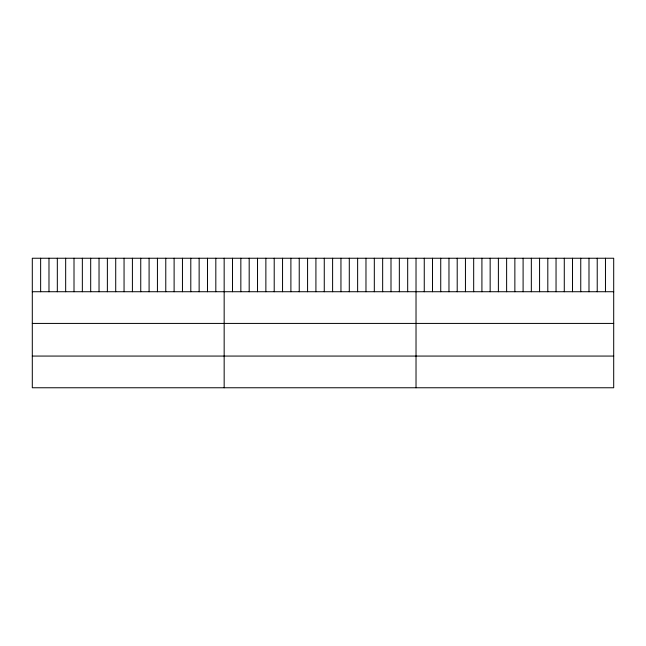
<?xml version="1.0" encoding="UTF-8"?>
<svg xmlns="http://www.w3.org/2000/svg" width="646" height="646" viewBox="0 0 646 646"><rect width="100%" height="100%" fill="white"/><g stroke="black" fill="none" stroke-linecap="round" stroke-linejoin="round"><path stroke-width="0.97" d="M613.7 291.726L613.7 387.762L32.3 387.762L32.3 258.238L613.7 258.238L613.7 291.726L32.3 291.726M32.3 323.42L613.7 323.42M32.3 356.067L613.7 356.067M605.463 258.238L605.463 291.726M597.227 258.238L597.227 291.726M588.99 258.238L588.99 291.726M580.754 258.238L580.754 291.726M572.518 258.238L572.518 291.726M564.281 258.238L564.281 291.726M556.044 258.238L556.044 291.726M547.808 258.238L547.808 291.726M539.572 258.238L539.572 291.726M531.335 258.238L531.335 291.726M523.098 258.238L523.098 291.726M514.862 258.238L514.862 291.726M506.625 258.238L506.625 291.726M498.389 258.238L498.389 291.726M490.152 258.238L490.152 291.726M481.916 258.238L481.916 291.726M473.68 258.238L473.68 291.726M465.443 258.238L465.443 291.726M457.207 258.238L457.207 291.726M448.97 258.238L448.97 291.726M440.733 258.238L440.733 291.726M432.497 258.238L432.497 291.726M424.26 258.238L424.26 291.726M416.024 258.238L416.024 387.762M407.683 258.238L407.683 291.726M399.341 258.238L399.341 291.726M391 258.238L391 291.726M382.658 258.238L382.658 291.726M374.317 258.238L374.317 291.726M365.975 258.238L365.975 291.726M357.634 258.238L357.634 291.726M349.292 258.238L349.292 291.726M340.951 258.238L340.951 291.726M332.609 258.238L332.609 291.726M324.268 258.238L324.268 291.726M315.918 258.238L315.918 291.726M307.577 258.238L307.577 291.726M299.235 258.238L299.235 291.726M290.894 258.238L290.894 291.726M282.552 258.238L282.552 291.726M274.211 258.238L274.211 291.726M265.869 258.238L265.869 291.726M257.528 258.238L257.528 291.726M249.186 258.238L249.186 291.726M240.845 258.238L240.845 291.726M232.503 258.238L232.503 291.726M224.162 258.238L224.162 387.762M215.821 258.238L215.821 291.726M207.479 258.238L207.479 291.726M199.138 258.238L199.138 291.726M190.796 258.238L190.796 291.726M182.455 258.238L182.455 291.726M174.113 258.238L174.113 291.726M165.772 258.238L165.772 291.726M157.43 258.238L157.43 291.726M149.089 258.238L149.089 291.726M140.747 258.238L140.747 291.726M132.406 258.238L132.406 291.726M124.056 258.238L124.056 291.726M115.715 258.238L115.715 291.726M107.373 258.238L107.373 291.726M99.032 258.238L99.032 291.726M90.69 258.238L90.69 291.726M82.349 258.238L82.349 291.726M74.007 258.238L74.007 291.726M65.666 258.238L65.666 291.726M57.324 258.238L57.324 291.726M48.983 258.238L48.983 291.726M40.641 258.238L40.641 291.726"/></g></svg>
